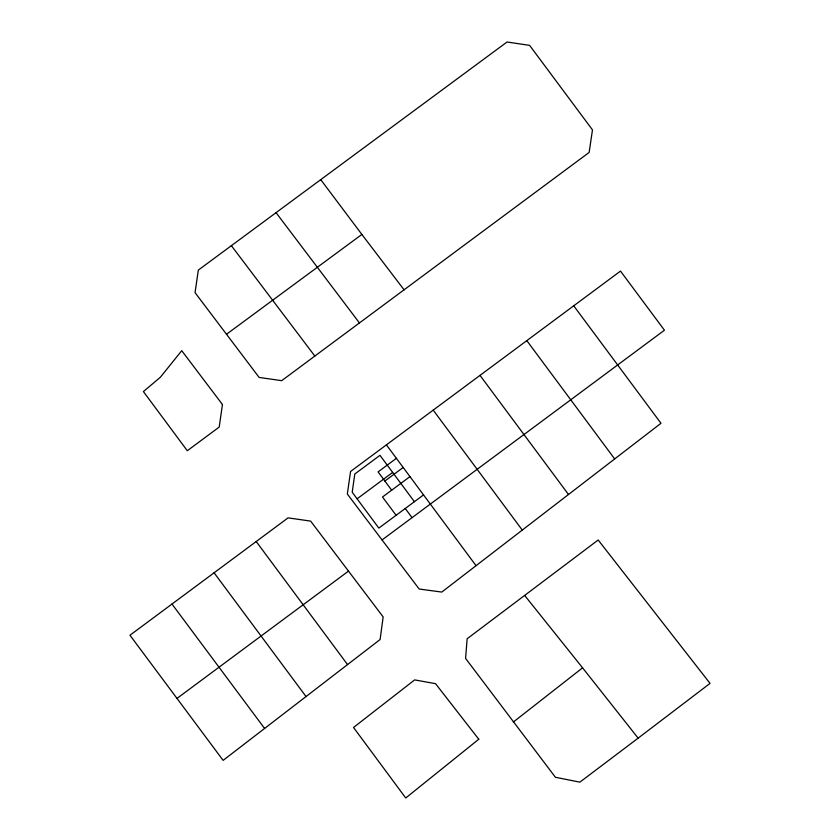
<?xml version="1.0" encoding="UTF-8"?>
<svg xmlns="http://www.w3.org/2000/svg" width="840" height="840" viewBox="0 0 840 840"><rect width="100%" height="100%" fill="white"/><g stroke="black" fill="none" stroke-linecap="round" stroke-linejoin="round"><path stroke-width="1.26" d="M513.324 722.043L582.582 667.842L638.138 738.15L710.042 683.393L598.175 540.005L467.145 638.757L465.581 658.392L555.408 777.273L579.873 782.145L638.138 738.15M264.6 728.458L380.1 639.524L383.156 616.917L310.643 521.105L288.078 517.87L129.959 635.24L223.125 760.368L264.6 728.458L171.98 604.023M573.731 305.823L660.975 423.286L441.777 592.074L419.171 589.019L347.33 494.036L350.564 471.471L620.498 271.089L664.44 330.215L382.064 539.931M314.832 356.055L281.694 380.667L259.13 377.433L195.048 292.656L198.324 270.092L507.045 42L529.61 45.37L592.473 129.885L589.145 152.439L314.832 356.055L231.368 245.658M396.385 458.315L378.084 471.891L391.671 490.193M357.094 498.824L392.669 472.427M384.878 481.047L403.179 467.46M409.973 476.616L382.515 496.986L396.102 515.288M423.549 494.907L378.83 528.097L352.202 492.219L354.806 473.991L379.974 455.322L414.404 501.701M348.516 571.106L176.809 698.554M404.082 289.832L361.872 234.444L226.496 334.268M524.895 595.739L582.582 667.842M359.457 322.959L276.045 212.657M320.754 179.655L361.872 234.444M614.67 458.934L526.827 340.651M568.491 494.487L480.018 375.385M522.27 530.082L433.209 410.12M256.211 541.527L347.56 664.598M214.095 572.796L306.033 696.549M386.4 444.854L476.049 565.688M405.248 508.494L412.041 517.639M222.442 404.513L219.198 427.077L187.299 450.733L143.399 391.566L160.314 377.296L181.734 350.679L222.442 404.513M478.779 739.242L405.731 798L353.524 727.472L414.645 679.907L435.53 683.666L478.779 739.242"/></g></svg>
